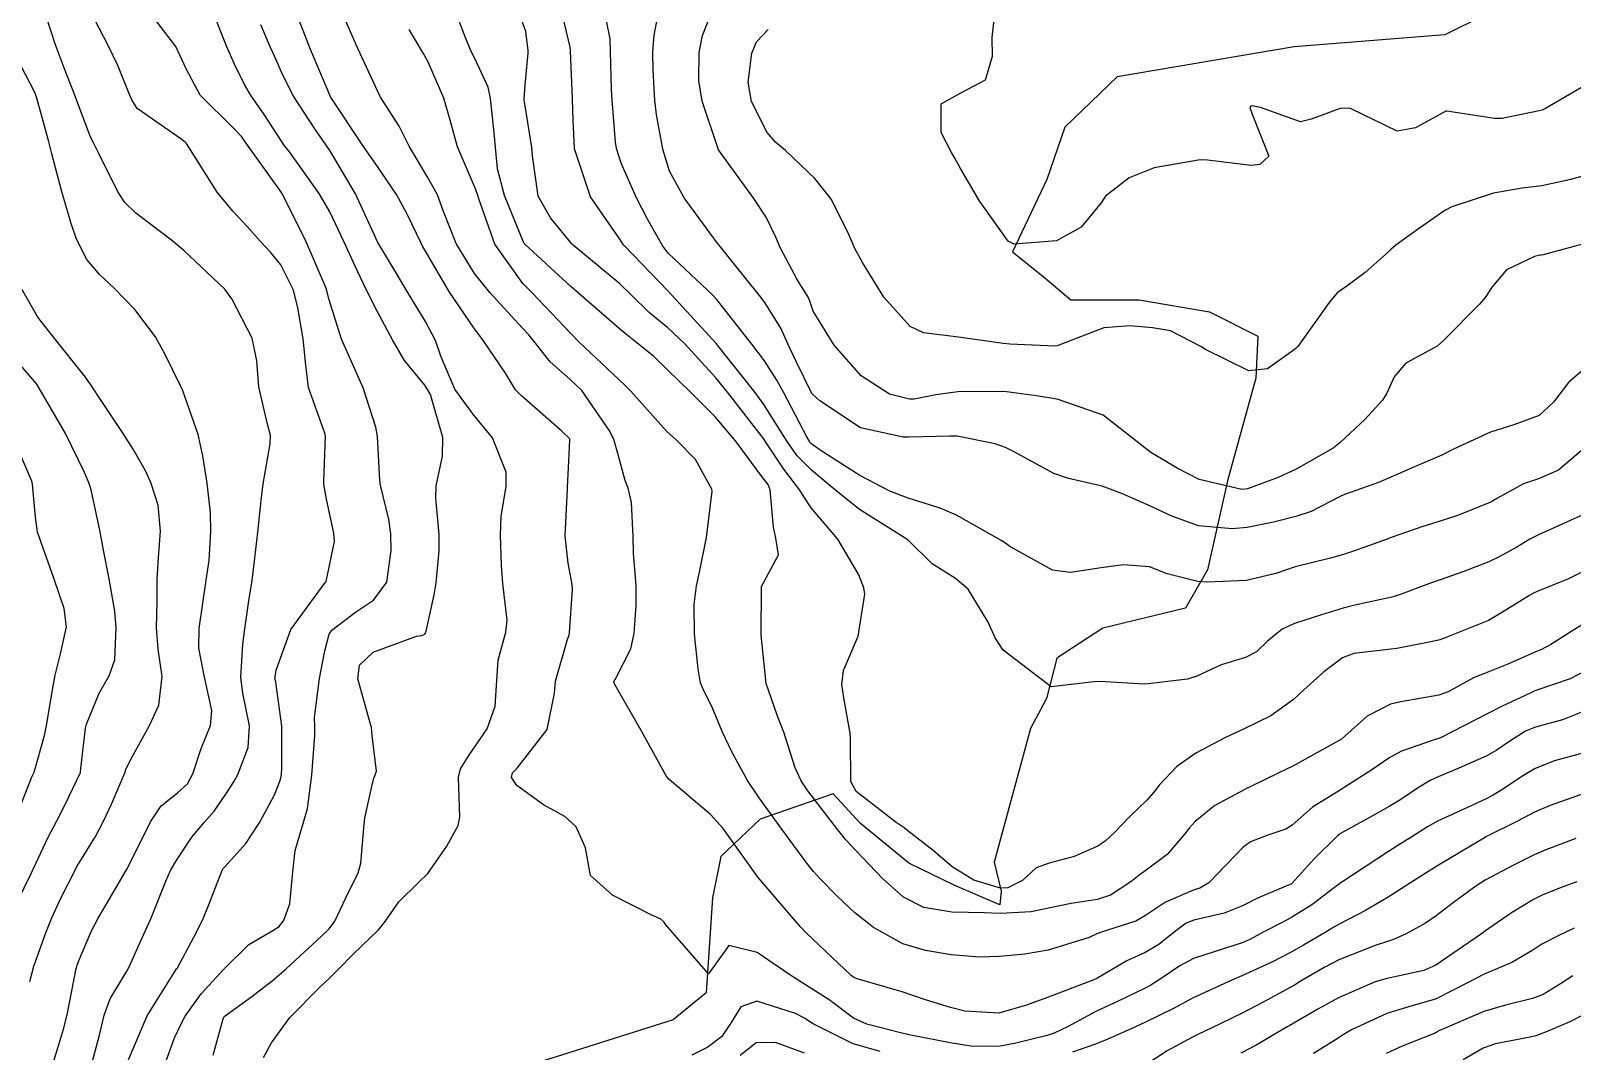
# Model space of a CAD drawing. Header units: metres. Extents: x 292545 to 299085, y 7450245 to 7463078.
# Drawn here: x 296296.6 to 296360.2, y 7461762.8 to 7461804.9 of the extents above; entities that cross this region are included whole.
import ezdxf

# ---------------------------------------------------------------- set-up
doc = ezdxf.new("R2010")
doc.units = ezdxf.units.M
for name, color, linetype in [('Curvas de Nivel 1m', 11, 'Continuous'), ('Curvas de Nivel 5m', 15, 'Continuous'), ('Hidrografia', 140, 'Continuous')]:
    doc.layers.add(name, color=color, linetype=linetype)

msp = doc.modelspace()

# ---------------------------------------------------------------- linework, layer by layer
at = {"layer": 'Curvas de Nivel 1m', "flags": 128}
for points, elevation in [([(296299.101, 7461762.324), (296299.405, 7461763.44), (296299.622, 7461764.319), (296299.859, 7461764.998), (296300.551, 7461766.137), (296300.651, 7461766.309), (296301.244, 7461767.629), (296301.538, 7461768.296), (296302.164, 7461769.852), (296302.358, 7461770.284), (296302.607, 7461770.724), (296303.229, 7461771.662), (296303.748, 7461772.269), (296304.154, 7461772.741), (296304.64, 7461773.43), (296304.961, 7461773.944), (296305.135, 7461774.255), (296305.556, 7461775.359), (296305.606, 7461776.251), (296305.337, 7461777.61), (296305.252, 7461778.255), (296305.339, 7461779.631), (296305.415, 7461780.253), (296305.58, 7461781.406), (296305.72, 7461782.25), (296305.836, 7461783.17), (296305.952, 7461784.242), (296306.097, 7461785.551), (296306.182, 7461786.239), (296306.459, 7461787.885), (296306.474, 7461788.235), (296306.358, 7461788.699), (296305.994, 7461790.243), (296305.919, 7461791.31), (296305.716, 7461792.247), (296304.887, 7461793.87), (296304.597, 7461794.263), (296302.909, 7461795.871), (296302.396, 7461796.285), (296300.924, 7461797.409), (296300.469, 7461797.847), (296300.163, 7461798.312), (296299.382, 7461799.898), (296299.157, 7461800.327), (296299.091, 7461800.455), (296298.967, 7461800.757), (296298.381, 7461802.336), (296297.972, 7461803.362), (296297.604, 7461804.344), (296297.03, 7461806.128)], 676), ([(296302.113, 7461762.286), (296302.524, 7461763.382), (296302.813, 7461763.995), (296302.96, 7461764.276), (296303.613, 7461765.198), (296304.553, 7461766.22), (296304.575, 7461766.237), (296304.597, 7461766.26), (296305.585, 7461767.233), (296306.576, 7461767.806), (296306.831, 7461767.984), (296307.034, 7461768.233), (296307.274, 7461768.914), (296307.399, 7461770.228), (296307.497, 7461771.112), (296307.831, 7461772.222), (296308.004, 7461772.848), (296308.181, 7461774.217), (296308.306, 7461775.852), (296308.303, 7461776.216), (296308.299, 7461776.595), (296308.494, 7461778.213), (296308.714, 7461779.353), (296308.895, 7461780.034), (296309.003, 7461780.207), (296309.987, 7461780.941), (296310.735, 7461781.445), (296311.284, 7461782.182), (296311.459, 7461783.483), (296311.437, 7461784.18), (296311.368, 7461784.77), (296311.019, 7461786.187), (296310.993, 7461786.386), (296310.893, 7461788.189), (296310.819, 7461788.577), (296310.302, 7461790.195), (296309.865, 7461791.188), (296309.413, 7461792.204), (296308.888, 7461793.87), (296308.809, 7461794.211), (296308.768, 7461794.337), (296307.95, 7461796.22), (296306.971, 7461798.191), (296306.947, 7461798.23), (296306.933, 7461798.254), (296305.505, 7461800.252), (296305.276, 7461800.565), (296304.969, 7461800.902), (296303.577, 7461802.274), (296302.994, 7461803.365), (296302.577, 7461804.284), (296301.033, 7461806.3)], 678), ([(296304.108, 7461762.673), (296304.532, 7461764.174), (296304.551, 7461764.241), (296304.57, 7461764.26), (296305.704, 7461765.085), (296306.548, 7461765.732), (296307.123, 7461766.231), (296307.866, 7461766.918), (296308.573, 7461767.57), (296308.903, 7461767.882), (296309.137, 7461768.204), (296309.606, 7461769.187), (296310.102, 7461770.195), (296310.212, 7461770.589), (296310.337, 7461772.193), (296310.377, 7461772.442), (296310.646, 7461773.698), (296310.743, 7461774.097), (296310.782, 7461774.188), (296310.858, 7461774.39), (296310.67, 7461775.859), (296310.65, 7461776.19), (296310.638, 7461776.225), (296310.077, 7461778.196), (296310.148, 7461778.756), (296310.714, 7461779.296), (296312.509, 7461779.952), (296312.721, 7461779.986), (296312.849, 7461780.032), (296312.904, 7461780.158), (296313.236, 7461781.657), (296313.31, 7461782.154), (296313.437, 7461783.479), (296313.435, 7461784.153), (296313.299, 7461785.644), (296313.316, 7461786.155), (296313.575, 7461787.383), (296313.593, 7461788.152), (296313.077, 7461789.92), (296312.947, 7461790.159), (296312.844, 7461790.31), (296312.014, 7461791.332), (296311.506, 7461792.18), (296310.88, 7461793.357), (296310.458, 7461794.194), (296310.061, 7461795.038), (296309.517, 7461796.204), (296308.925, 7461797.453), (296308.485, 7461798.214), (296307.257, 7461799.929), (296307.034, 7461800.229), (296306.964, 7461800.335), (296306.214, 7461801.48), (296305.675, 7461802.25), (296305.419, 7461802.685), (296304.996, 7461803.548), (296304.671, 7461804.263), (296304.46, 7461804.816), (296303.889, 7461806.271)], 679), ([(296360.685, 7461776.854), (296359.79, 7461776.5), (296358.679, 7461776.203), (296358.268, 7461776.033), (296357.623, 7461775.63), (296357.059, 7461775.244), (296356.664, 7461775.018), (296355.513, 7461774.509), (296354.658, 7461774.153), (296354.331, 7461773.998), (296353.811, 7461773.678), (296353.113, 7461773.218), (296352.642, 7461772.931), (296351.85, 7461772.483), (296350.624, 7461771.812), (296350.569, 7461771.775), (296350.506, 7461771.721), (296349.557, 7461770.787), (296348.603, 7461769.74), (296347.207, 7461769.141), (296346.589, 7461768.837), (296345.826, 7461768.529), (296344.58, 7461768.24), (296344.26, 7461768.111), (296343.833, 7461767.797), (296343.135, 7461767.237), (296342.564, 7461766.909), (296341.819, 7461766.559), (296340.579, 7461765.83), (296340.561, 7461765.822), (296340.527, 7461765.805), (296338.545, 7461765.043), (296337.672, 7461764.738), (296336.538, 7461764.408), (296335.122, 7461764.485), (296334.54, 7461764.636), (296333.51, 7461764.953), (296332.546, 7461765.278), (296330.684, 7461765.816), (296330.552, 7461765.872), (296330.503, 7461765.901), (296330.44, 7461765.952), (296328.579, 7461767.72), (296328.328, 7461767.983), (296326.603, 7461770), (296325.156, 7461772.015), (296324.632, 7461772.603), (296322.932, 7461774.046), (296322.801, 7461774.195), (296322.657, 7461774.466), (296321.778, 7461776.059), (296320.692, 7461777.958), (296320.652, 7461778.07), (296320.658, 7461778.106), (296320.694, 7461778.174), (296321.35, 7461779.427), (296321.488, 7461780.062), (296321.573, 7461781.223), (296321.561, 7461782.062), (296321.456, 7461783.37), (296321.438, 7461784.063), (296321.377, 7461785.474), (296321.232, 7461786.066), (296321.112, 7461786.381), (296320.807, 7461787.485), (296320.648, 7461788.072), (296320.483, 7461788.408), (296319.32, 7461790.085), (296318.848, 7461790.549), (296318.018, 7461791.266), (296317.353, 7461792.113), (296317.14, 7461792.39), (296316.868, 7461792.678), (296315.532, 7461794.134), (296314.895, 7461794.919), (296314.145, 7461796.148), (296313.611, 7461797.468), (296313.364, 7461798.156), (296312.944, 7461798.913), (296312.194, 7461800.172), (296311.787, 7461800.994), (296311.017, 7461802.189), (296311.002, 7461802.209), (296310.984, 7461802.249), (296310.081, 7461804.199), (296309.342, 7461805.893)], 682), ([(296360.732, 7461780.499), (296360.175, 7461780.159), (296359.308, 7461779.614), (296358.93, 7461779.408), (296358.718, 7461779.318), (296357.54, 7461778.802), (296356.705, 7461778.466), (296356.116, 7461778.234), (296355.066, 7461777.664), (296354.691, 7461777.524), (296353.122, 7461777.252), (296352.687, 7461777.145), (296351.731, 7461776.651), (296350.673, 7461775.71), (296348.661, 7461774.594), (296348.087, 7461774.318), (296346.932, 7461773.757), (296346.746, 7461773.665), (296346.651, 7461773.622), (296345.446, 7461772.973), (296344.631, 7461772.303), (296344.388, 7461772.031), (296344.213, 7461771.794), (296343.472, 7461770.944), (296342.608, 7461770.302), (296342.319, 7461770.1), (296341.984, 7461769.816), (296341.145, 7461769.274), (296340.592, 7461769.088), (296339.515, 7461768.92), (296338.586, 7461768.734), (296337.867, 7461768.583), (296336.589, 7461768.512), (296335.938, 7461768.538), (296334.59, 7461768.569), (296333.433, 7461768.759), (296332.596, 7461769.194), (296331.751, 7461769.939), (296330.615, 7461771.132), (296330.22, 7461771.557), (296329.888, 7461771.961), (296328.647, 7461773.577), (296328.375, 7461773.983), (296328.126, 7461774.518), (296327.656, 7461775.99), (296327.381, 7461776.691), (296326.933, 7461777.996), (296326.723, 7461780), (296326.743, 7461782), (296327.443, 7461783.31), (296327.335, 7461783.992), (296327.234, 7461784.449), (296327.103, 7461785.995), (296327.009, 7461786.211), (296326.798, 7461786.49), (296325.672, 7461788.011), (296324.828, 7461789.002), (296323.799, 7461790.03), (296322.852, 7461790.955), (296322.295, 7461791.486), (296321.598, 7461792.059), (296321.183, 7461792.383), (296320.869, 7461792.642), (296319.196, 7461794.087), (296318.887, 7461794.359), (296316.974, 7461796.119), (296316.946, 7461796.152), (296316.914, 7461796.203), (296316.137, 7461798.128), (296315.852, 7461799.229), (296315.761, 7461800.128), (296315.691, 7461800.85), (296315.554, 7461802.131), (296315.462, 7461802.608), (296314.998, 7461803.607), (296314.726, 7461804.143), (296314.539, 7461804.616), (296313.943, 7461806.151)], 684), ([(296360.784, 7461785.034), (296359.8, 7461784.587), (296358.77, 7461784.125), (296358.441, 7461783.95), (296357.909, 7461783.629), (296357.172, 7461783.223), (296356.757, 7461783.024), (296355.716, 7461782.619), (296354.749, 7461782.279), (296354.298, 7461782.124), (296353.133, 7461781.686), (296352.844, 7461781.586), (296352.742, 7461781.558), (296351.216, 7461781.227), (296350.737, 7461781.114), (296349.841, 7461780.83), (296348.73, 7461780.471), (296348.225, 7461780.248), (296347.62, 7461779.751), (296347.165, 7461779.307), (296346.713, 7461779.073), (296345.704, 7461778.779), (296344.701, 7461778.311), (296344.314, 7461778.179), (296342.696, 7461777.984), (296342.526, 7461777.981), (296340.697, 7461778.083), (296340.456, 7461778.074), (296338.693, 7461777.86), (296336.715, 7461779.375), (296336.375, 7461779.883), (296336.087, 7461780.529), (296335.265, 7461781.895), (296334.747, 7461782.333), (296333.774, 7461782.936), (296332.773, 7461783.93), (296330.785, 7461785.182), (296329.803, 7461785.96), (296328.801, 7461786.803), (296328.217, 7461787.389), (296327.797, 7461787.985), (296326.836, 7461789.507), (296326.476, 7461790.004), (296324.92, 7461791.962), (296324.878, 7461792.02), (296323.025, 7461794.039), (296322.885, 7461794.185), (296321.077, 7461796.068), (296321.004, 7461796.159), (296320.915, 7461796.289), (296319.683, 7461798.083), (296319.035, 7461800.016), (296319.026, 7461800.089), (296318.974, 7461801.246), (296318.943, 7461802.09), (296318.944, 7461802.13), (296318.856, 7461804.091), (296318.842, 7461804.255), (296318.402, 7461806.096)], 686), ([(296360.562, 7461787.603), (296359.62, 7461786.797), (296358.801, 7461786.447), (296358.181, 7461786.244), (296357.075, 7461785.637), (296356.901, 7461785.529), (296356.79, 7461785.471), (296355.494, 7461784.947), (296354.779, 7461784.71), (296353.989, 7461784.464), (296352.768, 7461784.041), (296352.512, 7461783.948), (296351.826, 7461783.699), (296351.043, 7461783.424), (296350.759, 7461783.33), (296350.213, 7461783.174), (296348.754, 7461782.811), (296347.955, 7461782.544), (296346.748, 7461782.245), (296345.146, 7461782.183), (296344.747, 7461782.205), (296343.482, 7461782.531), (296342.753, 7461782.818), (296341.676, 7461782.899), (296340.752, 7461782.779), (296339.483, 7461782.581), (296338.751, 7461782.671), (296336.986, 7461783.652), (296336.762, 7461783.812), (296336.656, 7461783.881), (296334.779, 7461784.951), (296334.117, 7461785.24), (296332.79, 7461785.646), (296332.033, 7461785.938), (296330.799, 7461786.589), (296329.155, 7461787.621), (296328.812, 7461787.877), (296328.764, 7461787.922), (296328.731, 7461787.971), (296328.608, 7461788.181), (296327.657, 7461789.988), (296327.369, 7461790.513), (296326.856, 7461791.317), (296326.344, 7461792.005), (296324.881, 7461793.861), (296324.734, 7461794.021), (296322.908, 7461795.741), (296322.667, 7461796.044), (296322.034, 7461797.163), (296321.566, 7461798.061), (296320.954, 7461799.464), (296320.753, 7461800.072), (296320.709, 7461800.33), (296320.57, 7461802.074), (296320.552, 7461802.51), (296320.503, 7461804.075), (296320.493, 7461804.593), (296320.195, 7461806.078)], 687), ([(296360.856, 7461791.116), (296360.032, 7461790.416), (296359.414, 7461789.611), (296358.827, 7461789.061), (296357.78, 7461788.673), (296356.82, 7461788.376), (296355.298, 7461787.663), (296354.81, 7461787.426), (296353.59, 7461786.898), (296352.802, 7461786.551), (296352.197, 7461786.298), (296350.794, 7461785.793), (296350.615, 7461785.713), (296349.422, 7461785.091), (296348.78, 7461784.892), (296347.866, 7461784.659), (296346.773, 7461784.432), (296346.156, 7461784.382), (296344.774, 7461784.508), (296343.674, 7461784.902), (296342.786, 7461785.318), (296341.638, 7461785.822), (296340.796, 7461786.14), (296339.408, 7461786.46), (296338.801, 7461786.664), (296337.107, 7461787.58), (296336.811, 7461787.735), (296336.378, 7461787.884), (296334.817, 7461788.199), (296334.512, 7461788.21), (296332.816, 7461788.162), (296332.588, 7461788.161), (296330.822, 7461788.553), (296329.146, 7461789.659), (296328.842, 7461789.939), (296328.822, 7461789.97), (296328.166, 7461791.291), (296327.834, 7461791.985), (296327.534, 7461792.654), (296326.88, 7461793.717), (296326.659, 7461794.002), (296325.579, 7461795.337), (296325.044, 7461796.019), (296324.915, 7461796.185), (296323.551, 7461798.034), (296322.949, 7461799.139), (296322.667, 7461800.044), (296322.4, 7461801.471), (296322.335, 7461802.05), (296322.262, 7461803.318), (296322.259, 7461804.051), (296322.316, 7461804.747), (296322.556, 7461806.047)], 688), ([(296360.919, 7461796.203), (296358.986, 7461795.691), (296358.913, 7461795.678), (296358.866, 7461795.668), (296358.636, 7461795.623), (296357.474, 7461795.065), (296356.894, 7461794.368), (296356.603, 7461793.929), (296356.364, 7461793.648), (296354.868, 7461792.144), (296354.616, 7461791.922), (296354.159, 7461791.677), (296353.32, 7461791.221), (296352.847, 7461790.652), (296352.546, 7461789.984), (296352.366, 7461789.695), (296351.639, 7461788.894), (296350.819, 7461788.142), (296350.598, 7461787.932), (296350.322, 7461787.717), (296348.804, 7461786.849), (296348.052, 7461786.496), (296346.796, 7461786.036), (296346.552, 7461786.006), (296344.799, 7461786.415), (296343.889, 7461786.879), (296342.81, 7461787.53), (296342.437, 7461787.814), (296340.832, 7461789.075), (296338.978, 7461789.721), (296338.841, 7461789.746), (296338.087, 7461789.868), (296336.844, 7461790.032), (296336.681, 7461790.045), (296334.844, 7461790.041), (296333.932, 7461789.914), (296333.038, 7461789.729), (296332.84, 7461789.732), (296332.025, 7461789.938), (296330.85, 7461790.693), (296329.739, 7461791.961), (296328.877, 7461793.357), (296328.72, 7461793.811), (296328.651, 7461793.973), (296328.228, 7461794.645), (296327.507, 7461795.991), (296327.332, 7461796.408), (296326.925, 7461797.235), (296326.421, 7461798.005), (296324.963, 7461800.02), (296324.287, 7461802.027), (296324.147, 7461802.873), (296324.162, 7461804.028), (296324.302, 7461804.739), (296324.808, 7461806.022)], 689), ([(296360.995, 7461802.838), (296359.084, 7461801.719), (296358.983, 7461801.665), (296358.953, 7461801.65), (296358.83, 7461801.622), (296357.301, 7461801.314), (296356.978, 7461801.308), (296355.023, 7461801.618), (296354.982, 7461801.616), (296353.724, 7461800.927), (296352.969, 7461800.789), (296351.066, 7461801.709), (296350.983, 7461801.739), (296350.614, 7461801.716), (296349.426, 7461801.283), (296348.974, 7461801.168), (296347.327, 7461801.757), (296346.984, 7461801.832), (296346.927, 7461801.817), (296346.895, 7461801.761), (296346.979, 7461801.495), (296347.666, 7461799.753), (296347.297, 7461799.409), (296346.949, 7461799.366), (296345.138, 7461799.591), (296344.951, 7461799.601), (296344.757, 7461799.589), (296342.948, 7461799.273), (296341.904, 7461798.859), (296340.936, 7461798.102), (296340.819, 7461797.946), (296340.751, 7461797.832), (296339.931, 7461796.832), (296338.917, 7461796.27), (296337.158, 7461796.119), (296336.917, 7461796.253), (296335.741, 7461797.892), (296334.946, 7461799.246), (296334.716, 7461799.669), (296334.579, 7461799.906), (296334.15, 7461800.727), (296334.155, 7461801.912), (296334.988, 7461802.386), (296335.976, 7461802.908), (296336.275, 7461803.887), (296336.254, 7461804.648), (296336.392, 7461805.886)], 691), ([(296300.561, 7461762.357), (296301.396, 7461764.297), (296302.552, 7461766.158), (296302.604, 7461766.228), (296302.64, 7461766.279), (296303.31, 7461767.534), (296303.68, 7461768.269), (296303.944, 7461768.912), (296304.465, 7461770.261), (296304.515, 7461770.35), (296304.605, 7461770.45), (296305.467, 7461771.399), (296306.017, 7461772.246), (296306.235, 7461772.637), (296306.64, 7461773.404), (296306.884, 7461774.002), (296306.928, 7461774.236), (296306.952, 7461774.531), (296306.949, 7461776.236), (296306.7, 7461778.058), (296306.664, 7461778.24), (296306.665, 7461778.278), (296306.706, 7461778.546), (296307.324, 7461780.231), (296308.743, 7461782.188), (296308.771, 7461782.21), (296309.118, 7461783.856), (296309.092, 7461784.207), (296308.787, 7461785.612), (296308.678, 7461786.211), (296308.674, 7461786.332), (296308.75, 7461788.211), (296308.732, 7461788.293), (296308.04, 7461790.218), (296307.937, 7461791.135), (296307.822, 7461792.22), (296307.609, 7461793.495), (296307.423, 7461794.225), (296306.903, 7461795.278), (296306.474, 7461795.802), (296306.056, 7461796.243), (296305.517, 7461796.849), (296304.925, 7461797.49), (296304.271, 7461798.267), (296303.11, 7461800.129), (296303.008, 7461800.28), (296302.963, 7461800.327), (296302.782, 7461800.465), (296300.977, 7461801.727), (296300.758, 7461802.081), (296300.666, 7461802.305), (296300.182, 7461803.5), (296299.774, 7461804.318), (296299.025, 7461805.78)], 677), ([(296360.666, 7461775.148), (296359.456, 7461774.817), (296358.656, 7461774.493), (296358.11, 7461774.167), (296357.308, 7461773.633), (296356.897, 7461773.38), (296356.639, 7461773.244), (296355.869, 7461772.886), (296354.633, 7461772.321), (296354.214, 7461772.09), (296353.569, 7461771.681), (296352.991, 7461771.314), (296352.617, 7461771.072), (296350.723, 7461769.838), (296350.603, 7461769.757), (296350.582, 7461769.741), (296350.561, 7461769.72), (296349.45, 7461768.871), (296348.582, 7461768.339), (296348.19, 7461768.132), (296347.47, 7461767.751), (296346.883, 7461767.443), (296346.568, 7461767.306), (296345.886, 7461767.09), (296344.562, 7461766.662), (296344.002, 7461766.352), (296343.191, 7461765.804), (296342.801, 7461765.557), (296342.549, 7461765.418), (296341.461, 7461764.903), (296340.539, 7461764.468), (296339.387, 7461763.847), (296338.812, 7461763.572), (296338.527, 7461763.486), (296337.231, 7461763.164), (296336.52, 7461763.026), (296335.372, 7461763.045), (296334.522, 7461763.174), (296332.97, 7461763.482), (296332.528, 7461763.583), (296331.082, 7461763.945), (296330.535, 7461764.201), (296329.529, 7461764.951), (296328.549, 7461765.578), (296327.911, 7461765.986), (296326.566, 7461766.903), (296325.388, 7461767.195), (296324.553, 7461766.02), (296322.796, 7461768.047), (296322.706, 7461768.17), (296322.585, 7461768.287), (296322.163, 7461768.479), (296320.595, 7461769.268), (296319.681, 7461770.079), (296319.479, 7461771.217), (296319.094, 7461772.085), (296318.629, 7461772.519), (296317.742, 7461772.998), (296316.648, 7461773.789), (296316.425, 7461774.122), (296316.464, 7461774.312), (296316.657, 7461774.514), (296317.901, 7461776.102), (296318.199, 7461777.609), (296318.242, 7461778.097), (296318.718, 7461779.779), (296318.803, 7461780.008), (296318.821, 7461780.089), (296318.946, 7461781.883), (296318.932, 7461782.088), (296318.756, 7461782.97), (296318.634, 7461784.092), (296318.737, 7461786.035), (296318.74, 7461786.091), (296318.807, 7461787.462), (296318.834, 7461788.069), (296318.828, 7461788.09), (296318.813, 7461788.114), (296318.501, 7461788.411), (296316.839, 7461789.872), (296316.583, 7461790.123), (296316.173, 7461790.803), (296315.267, 7461792.136), (296314.868, 7461792.672), (296313.859, 7461794.15), (296312.909, 7461795.769), (296312.769, 7461796.02), (296312.693, 7461796.163), (296312.114, 7461797.362), (296311.671, 7461798.179), (296310.949, 7461799.249), (296310.294, 7461800.197), (296308.982, 7461802.166), (296308.957, 7461802.21), (296308.928, 7461802.266), (296308.096, 7461804.219), (296307.523, 7461805.727)], 681), ([(296360.707, 7461778.513), (296360.109, 7461778.198), (296358.694, 7461777.715), (296358.627, 7461777.687), (296358.481, 7461777.622), (296357.267, 7461777.054), (296356.684, 7461776.75), (296354.778, 7461775.773), (296354.674, 7461775.729), (296354.631, 7461775.713), (296354.489, 7461775.672), (296353.148, 7461775.205), (296352.665, 7461774.947), (296351.918, 7461774.44), (296350.781, 7461773.709), (296350.698, 7461773.663), (296350.652, 7461773.635), (296349.477, 7461772.895), (296348.629, 7461772.16), (296348.378, 7461771.991), (296347.633, 7461771.75), (296346.91, 7461771.467), (296346.618, 7461771.248), (296345.202, 7461769.781), (296344.825, 7461769.562), (296344.598, 7461769.485), (296343.404, 7461768.988), (296342.582, 7461768.431), (296342.19, 7461768.202), (296341.01, 7461767.826), (296340.682, 7461767.719), (296340.571, 7461767.67), (296340.263, 7461767.527), (296338.564, 7461767.005), (296337.6, 7461766.837), (296336.566, 7461766.746), (296335.737, 7461766.717), (296334.566, 7461766.811), (296333.505, 7461766.985), (296332.573, 7461767.266), (296331.355, 7461767.942), (296330.589, 7461768.543), (296329.864, 7461769.229), (296329.134, 7461769.972), (296328.88, 7461770.251), (296328.609, 7461770.585), (296327.581, 7461771.99), (296326.642, 7461773.288), (296326.162, 7461774.005), (296325.524, 7461775.152), (296325.115, 7461776.016), (296324.683, 7461777.056), (296324.365, 7461777.7), (296324.22, 7461778.027), (296324.12, 7461778.611), (296323.975, 7461780.031), (296323.961, 7461781.257), (296324.057, 7461782.03), (296324.181, 7461782.599), (296324.472, 7461784.025), (296324.701, 7461785.931), (296324.687, 7461786.022), (296324.022, 7461787.248), (296323.229, 7461788.036), (296322.819, 7461788.414), (296321.347, 7461790.062), (296321.096, 7461790.316), (296320.848, 7461790.544), (296319.22, 7461792.086), (296318.866, 7461792.445), (296318.063, 7461793.291), (296317.27, 7461794.114), (296316.889, 7461794.503), (296315.734, 7461796.132), (296315.073, 7461797.997), (296315.039, 7461798.139), (296314.937, 7461798.41), (296314.193, 7461800.148), (296313.889, 7461801.236), (296313.632, 7461802.154), (296312.997, 7461803.606), (296312.799, 7461803.961), (296312.682, 7461804.165), (296312.206, 7461804.981)], 683), ([(296296.546, 7461765.71), (296296.717, 7461766.348), (296297.204, 7461767.713), (296297.456, 7461768.341), (296297.813, 7461769.115), (296298.426, 7461770.332), (296298.487, 7461770.449), (296298.606, 7461770.647), (296299.254, 7461771.686), (296299.594, 7461772.32), (296299.921, 7461773.03), (296300.465, 7461774.312), (296300.515, 7461774.451), (296300.658, 7461774.773), (296301.502, 7461776.298), (296301.868, 7461777.109), (296302.011, 7461778.29), (296301.84, 7461779.419), (296301.777, 7461780.294), (296301.805, 7461781.366), (296301.8, 7461782.294), (296301.855, 7461783.195), (296301.945, 7461784.292), (296301.844, 7461785.355), (296301.544, 7461786.299), (296301.305, 7461786.809), (296300.806, 7461787.665), (296300.399, 7461788.314), (296299.518, 7461789.637), (296299.059, 7461790.328), (296298.846, 7461790.636), (296297.477, 7461792.344), (296296.874, 7461793.109), (296296.169, 7461794.361)], 674), ([(296295.729, 7461768.363), (296296.601, 7461770.169), (296296.661, 7461770.29), (296296.69, 7461770.349), (296297.304, 7461771.661), (296297.66, 7461772.34), (296297.988, 7461772.981), (296298.636, 7461774.33), (296298.637, 7461774.347), (296298.655, 7461774.493), (296298.845, 7461776.154), (296298.887, 7461776.328), (296299.413, 7461777.602), (296299.815, 7461778.319), (296300.052, 7461778.974), (296300.114, 7461780.316), (296300.058, 7461780.988), (296299.827, 7461782.319), (296299.584, 7461783.498), (296299.441, 7461784.323), (296299.067, 7461786.05), (296298.962, 7461786.328), (296298.797, 7461786.713), (296298, 7461788.338), (296296.843, 7461790.35), (296295.91, 7461791.42)], 673), ([(296295.925, 7461772.361), (296296.651, 7461774.181), (296296.705, 7461774.296), (296296.724, 7461774.349), (296297.16, 7461775.853), (296297.252, 7461776.344), (296297.449, 7461777.585), (296297.591, 7461778.341), (296297.819, 7461779.231), (296298.057, 7461780.337), (296297.968, 7461781.1), (296297.542, 7461782.342), (296296.87, 7461784.25), (296296.844, 7461784.349), (296296.778, 7461784.862), (296296.662, 7461786.222), (296296.633, 7461786.352), (296296.079, 7461787.634)], 672), ([(296360.342, 7461771.603), (296359.097, 7461771.137), (296358.616, 7461770.932), (296357.741, 7461770.499), (296356.605, 7461769.893), (296356.212, 7461769.646), (296355.29, 7461768.962), (296354.584, 7461768.421), (296354.132, 7461768.122), (296353.342, 7461767.682), (296352.819, 7461767.439), (296352.57, 7461767.359), (296352.065, 7461767.195), (296350.562, 7461766.596), (296349.979, 7461766.305), (296349.008, 7461765.735), (296348.726, 7461765.564), (296348.55, 7461765.46), (296347.441, 7461764.854), (296346.539, 7461764.383), (296345.291, 7461763.779), (296344.777, 7461763.538), (296344.527, 7461763.417), (296343.475, 7461762.844), (296342.509, 7461762.22)], 679), ([(296360.382, 7461769.825), (296359.803, 7461769.608), (296358.945, 7461769.27), (296358.595, 7461769.098), (296357.681, 7461768.535), (296356.575, 7461767.767), (296356.5, 7461767.715), (296356.406, 7461767.642), (296354.56, 7461766.377), (296354.067, 7461766.166), (296352.554, 7461765.836), (296352.066, 7461765.697), (296350.546, 7461765.04), (296349.699, 7461764.571), (296348.534, 7461763.896), (296348.433, 7461763.842), (296348.265, 7461763.743), (296347.178, 7461763.099), (296346.518, 7461762.752)], 678), ([(296360.276, 7461767.905), (296359.641, 7461767.609), (296358.942, 7461767.244), (296358.567, 7461766.997), (296357.701, 7461766.489), (296356.557, 7461766.012), (296355.869, 7461765.65), (296354.546, 7461764.985), (296353.536, 7461764.687), (296352.54, 7461764.388), (296351.077, 7461763.712), (296350.735, 7461763.512), (296350.528, 7461763.378), (296349.516, 7461762.732)], 677), ([(296360.216, 7461765.944), (296359.706, 7461765.608), (296358.987, 7461765.177), (296358.547, 7461765.002), (296357.438, 7461764.737), (296356.541, 7461764.477), (296354.692, 7461763.668), (296354.589, 7461763.612), (296354.532, 7461763.581), (296353.169, 7461763.038), (296352.519, 7461762.735)], 676), ([(296328.515, 7461762.756), (296327.315, 7461763.198), (296326.521, 7461763.174), (296325.862, 7461762.657)], 679)]:
    msp.add_lwpolyline(points, dxfattribs=dict(at, elevation=elevation))
at = {"layer": 'Curvas de Nivel 5m', "flags": 128}
for points, elevation in [([(296360.754, 7461782.678), (296360.035, 7461782.322), (296358.745, 7461781.797), (296358.626, 7461781.739), (296358.397, 7461781.623), (296357.382, 7461780.988), (296356.733, 7461780.607), (296354.948, 7461779.89), (296354.724, 7461779.798), (296354.625, 7461779.77), (296354.156, 7461779.676), (296352.956, 7461779.451), (296352.719, 7461779.422), (296351.18, 7461779.241), (296350.713, 7461779.066), (296349.936, 7461778.49), (296349.107, 7461777.734), (296348.689, 7461777.336), (296347.761, 7461776.671), (296346.677, 7461776.149), (296345.881, 7461775.772), (296344.666, 7461775.125), (296343.881, 7461774.578), (296343.149, 7461773.805), (296342.934, 7461773.522), (296342.644, 7461773.191), (296341.939, 7461772.511), (296341.277, 7461771.823), (296340.934, 7461771.513), (296340.618, 7461771.298), (296339.636, 7461770.867), (296338.61, 7461770.588), (296338.076, 7461770.398), (296337.51, 7461769.871), (296336.903, 7461769.572), (296336.6, 7461769.564), (296335.503, 7461769.891), (296334.608, 7461770.446), (296333.822, 7461771.119), (296332.779, 7461771.928), (296332.625, 7461772.046), (296332.293, 7461772.268), (296330.647, 7461773.542), (296330.423, 7461773.953), (296330.412, 7461775.695), (296330.403, 7461775.954), (296330.135, 7461777.406), (296330.054, 7461777.956), (296330.125, 7461778.532), (296330.723, 7461779.95), (296331.002, 7461781.685), (296330.966, 7461781.948), (296330.751, 7461782.487), (296329.892, 7461783.959), (296328.786, 7461785.25), (296328.504, 7461785.688), (296328.323, 7461785.977), (296327.655, 7461786.841), (296326.891, 7461787.999), (296326.815, 7461788.115), (296325.342, 7461790.015), (296324.849, 7461790.605), (296323.555, 7461792.033), (296322.869, 7461792.677), (296322.119, 7461793.295), (296321.328, 7461794.063), (296320.889, 7461794.487), (296318.966, 7461796.089), (296318.913, 7461796.138), (296318.032, 7461797.211), (296317.528, 7461798.111), (296317.295, 7461799.769), (296317.266, 7461800.107), (296316.98, 7461801.836), (296316.946, 7461802.074), (296316.943, 7461802.111), (296316.989, 7461802.693), (296317.108, 7461804.003), (296317.105, 7461804.109), (296317.015, 7461804.895), (296316.572, 7461806.117)], 685), ([(296306.184, 7461762.576), (296306.522, 7461763.178), (296307.275, 7461764.229), (296308.546, 7461765.505), (296308.914, 7461765.841), (296309.271, 7461766.203), (296309.905, 7461766.854), (296310.572, 7461767.491), (296310.93, 7461767.834), (296311.206, 7461768.184), (296311.778, 7461768.991), (296312.599, 7461769.812), (296312.974, 7461770.164), (296313.755, 7461771.293), (296314.221, 7461772.144), (296314.285, 7461772.486), (296314.23, 7461774.144), (296314.316, 7461774.483), (296314.662, 7461775.031), (296315.118, 7461775.686), (296315.424, 7461776.132), (296315.755, 7461777.061), (296315.813, 7461778.129), (296315.877, 7461778.963), (296316.195, 7461780.125), (296316.239, 7461780.613), (296316.061, 7461782.127), (296316.006, 7461782.875), (296315.966, 7461784.128), (296316.003, 7461784.906), (296316.198, 7461786.126), (296316.204, 7461786.721), (296315.641, 7461788.132), (296314.828, 7461789.129), (296314.091, 7461790.148), (296313.506, 7461791.504), (296313.287, 7461792.156), (296312.875, 7461792.942), (296312.123, 7461794.172), (296311.666, 7461794.944), (296310.913, 7461796.19), (296309.992, 7461798.199), (296308.959, 7461799.944), (296308.778, 7461800.212), (296308.307, 7461800.879), (296307.434, 7461802.225), (296306.992, 7461803.092), (296306.644, 7461803.88), (296306.48, 7461804.238), (296306.084, 7461805.177)], 680), ([(296360.947, 7461799.025), (296360.131, 7461798.788), (296358.942, 7461798.539), (296358.132, 7461798.437), (296356.939, 7461798.231), (296355.226, 7461797.666), (296354.931, 7461797.513), (296353.848, 7461796.756), (296352.917, 7461796.087), (296352.707, 7461795.9), (296352.493, 7461795.694), (296351.65, 7461794.954), (296350.893, 7461794.4), (296350.49, 7461794.115), (296350.157, 7461793.721), (296348.865, 7461791.909), (296348.783, 7461791.822), (296348.678, 7461791.742), (296347.624, 7461790.983), (296346.854, 7461790.894), (296345.056, 7461791.778), (296344.864, 7461791.905), (296343.62, 7461792.548), (296342.872, 7461792.679), (296341.941, 7461792.751), (296340.871, 7461792.676), (296338.933, 7461791.928), (296338.863, 7461791.912), (296336.99, 7461792.004), (296336.864, 7461792.015), (296336.713, 7461792.033), (296334.867, 7461792.289), (296333.421, 7461792.474), (296332.871, 7461792.732), (296331.793, 7461793.941), (296330.904, 7461795.363), (296330.586, 7461795.953), (296330.347, 7461796.527), (296329.622, 7461797.963), (296328.946, 7461798.839), (296327.727, 7461799.989), (296327.31, 7461800.339), (296326.97, 7461800.735), (296326.327, 7461802.007), (296326.191, 7461802.808), (296326.341, 7461804.007), (296326.538, 7461804.477), (296327.018, 7461804.976)], 690), ([(296297.512, 7461762.345), (296297.934, 7461763.746), (296298.082, 7461764.337), (296298.464, 7461766.244), (296298.485, 7461766.331), (296298.501, 7461766.383), (296298.556, 7461766.527), (296299.099, 7461767.801), (296299.362, 7461768.322), (296299.82, 7461769.089), (296300.539, 7461770.311), (296300.564, 7461770.35), (296300.604, 7461770.433), (296301.526, 7461772.296), (296301.974, 7461772.949), (296302.641, 7461773.495), (296303.055, 7461773.868), (296303.276, 7461774.274), (296303.617, 7461775.317), (296303.998, 7461776.267), (296304.058, 7461776.891), (296303.76, 7461778.269), (296303.527, 7461779.459), (296303.532, 7461780.272), (296303.685, 7461781.319), (296303.828, 7461782.269), (296303.942, 7461783.081), (296304.02, 7461784.268), (296304.003, 7461785.045), (296303.871, 7461786.269), (296303.682, 7461787.393), (296303.496, 7461788.273), (296302.841, 7461790.123), (296302.771, 7461790.281), (296302.139, 7461791.574), (296301.728, 7461792.297), (296300.88, 7461793.43), (296300.026, 7461794.313), (296299.435, 7461794.859), (296298.905, 7461795.497), (296298.472, 7461796.334), (296298.243, 7461797.013), (296297.852, 7461798.341), (296297.454, 7461799.846), (296297.329, 7461800.346), (296296.976, 7461801.656), (296296.823, 7461802.194), (296296.762, 7461802.353), (296296.159, 7461803.527)], 675), ([(296360.641, 7461773.447), (296359.278, 7461772.972), (296358.634, 7461772.689), (296357.932, 7461772.325), (296356.623, 7461771.67), (296356.567, 7461771.641), (296354.611, 7461770.469), (296354.118, 7461770.165), (296353.365, 7461769.682), (296352.901, 7461769.384), (296352.595, 7461769.189), (296351.655, 7461768.636), (296350.578, 7461768.08), (296350.353, 7461767.945), (296350, 7461767.726), (296349.1, 7461767.202), (296348.565, 7461766.905), (296347.797, 7461766.511), (296346.555, 7461765.938), (296346.149, 7461765.766), (296344.545, 7461765.033), (296343.738, 7461764.601), (296342.535, 7461764.003), (296342.4, 7461763.946), (296342.116, 7461763.814), (296341.027, 7461763.324), (296340.522, 7461763.123), (296339.566, 7461762.795)], 680), ([(296331.636, 7461762.819), (296330.521, 7461763.137), (296328.845, 7461763.975), (296328.656, 7461764.1), (296328.535, 7461764.178), (296328.135, 7461764.385), (296326.542, 7461764.9), (296325.885, 7461764.661), (296325.481, 7461764.011), (296325.096, 7461763.443), (296324.518, 7461763), (296323.869, 7461762.674)], 680), ([(296360.54, 7461764.272), (296360.093, 7461764.049), (296359.088, 7461763.614), (296358.685, 7461763.464), (296358.53, 7461763.428), (296357.02, 7461763.141), (296356.523, 7461762.965), (296355.695, 7461762.472)], 675)]:
    msp.add_lwpolyline(points, dxfattribs=dict(at, elevation=elevation))
at = {"layer": 'Hidrografia', "elevation": 696.825}
msp.add_lwpolyline([(296358.066, 7461806.324), (296354.941, 7461804.768), (296348.716, 7461804.271), (296341.412, 7461803.027), (296339.254, 7461800.955), (296338.507, 7461798.8), (296337.096, 7461795.815), (296338.424, 7461794.738), (296339.503, 7461793.826), (296342.325, 7461793.826), (296345.23, 7461793.328), (296347.222, 7461792.334), (296347.139, 7461790.593), (296345.975, 7461786.419), (296345.144, 7461782.689), (296344.232, 7461781.114), (296340.828, 7461780.285), (296338.92, 7461779.042), (296338.504, 7461777.384), (296337.84, 7461776.14), (296336.344, 7461770.632), (296336.625, 7461769.433), (296336.575, 7461768.871), (296334.714, 7461769.668), (296332.819, 7461770.597), (296330.825, 7461772.224), (296329.695, 7461773.452), (296326.683, 7461772.404), (296325.06, 7461770.868), (296324.718, 7461769.162), (296324.462, 7461765.238), (296323.095, 7461764.129), (296316.092, 7461761.911)], dxfattribs=at)

doc.saveas('drawing.dxf')
